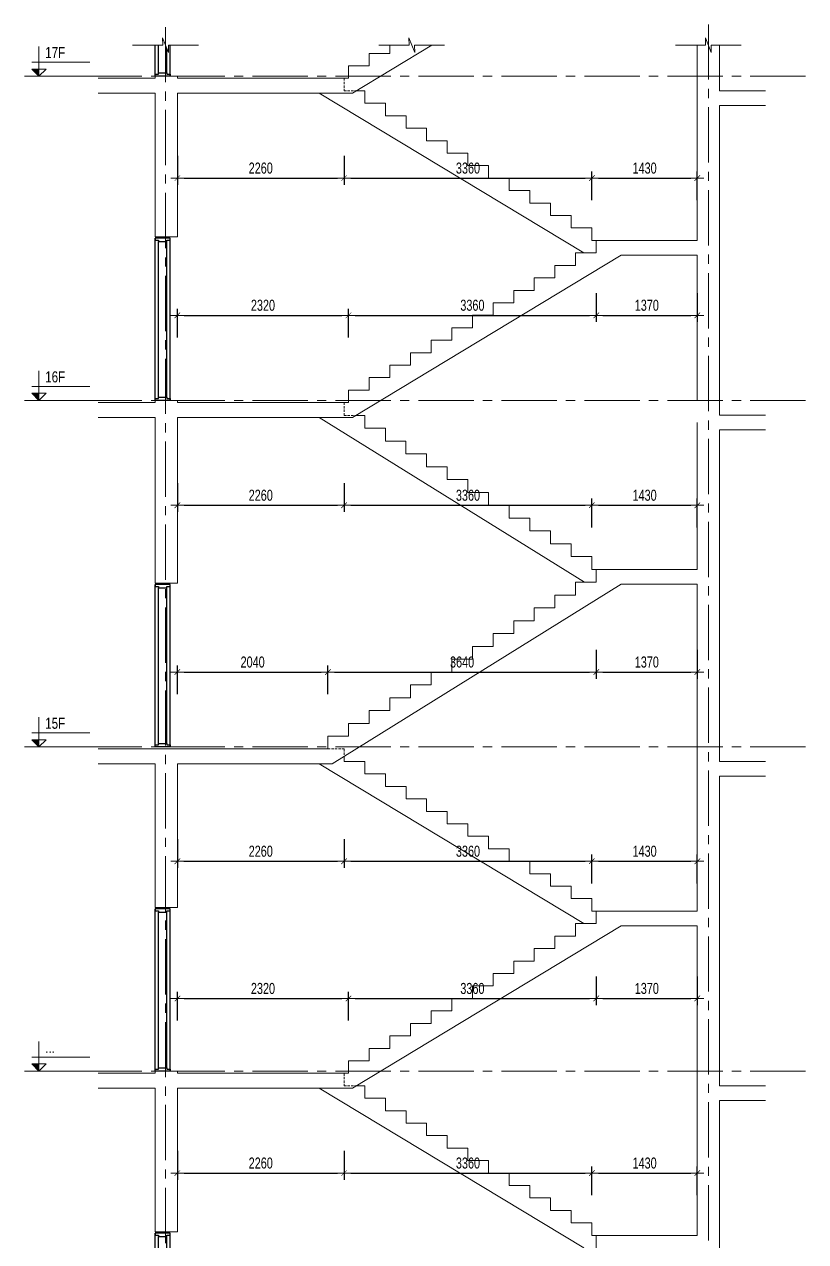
# Model space of a CAD drawing. Header units: millimetres. Extents: x -179076 to 254975, y -18667 to 296191.
# Drawn here: x 76581 to 87175, y 278674 to 295191 of the extents above; entities that cross this region are included whole.
import ezdxf

# ---------------------------------------------------------------- set-up
doc = ezdxf.new("R2010")
doc.units = ezdxf.units.MM
doc.linetypes.add('CENTER2', pattern=[1.125, 0.75, -0.125, 0.125, -0.125])
doc.linetypes.add('HIDDEN2', pattern=[4.7625, 3.175, -1.5875])
doc.layers.get('Defpoints').update_dxf_attribs({"color": 151, "lineweight": 9})
doc.layers.add('A-DOOR', color=4, linetype='Continuous')
doc.layers.add('DOOR', color=4, linetype='Continuous')
for name, color, linetype, lineweight in [('NDC_S_ANNO', 7, 'Continuous', 20), ('NDC_S_AXIS', 5, 'CENTER2', 13), ('NDC_S_CONTINUOUS', 3, 'Continuous', 20), ('NDC_S_DIM', 1, 'Continuous', 15), ('NDC_S_HIDDEN', 8, 'HIDDEN2', 13), ('NDC_S_SLAB', 2, 'Continuous', 20), ('NDC_S_SYMBOL', 1, 'Continuous', 15), ('NDC_S_TEXT SYMBOL', 7, 'Continuous', 20), ('NDC_S_VN TEXT', 7, 'Continuous', 20)]:
    doc.layers.add(name, color=color, linetype=linetype, lineweight=lineweight)
doc.styles.add('NDC_ANNO', font='', dxfattribs={"width": 0.8})
doc.styles.add('NDC_DIM', font='', dxfattribs={"width": 0.75})
doc.styles.get('NDC_ANNO').set_extended_font_data('Dotum')
doc.styles.get('NDC_DIM').set_extended_font_data('Dotum')
doc.dimstyles.new('NDC_dim_60', dxfattribs={"dimscale": 60, "dimtxt": 2.5, "dimasz": 1.5, "dimexe": 1.5, "dimexo": 2.5, "dimgap": 1, "dimtad": 1, "dimdec": 0, "dimzin": 0, "dimdsep": 46, "dimtxsty": 'NDC_DIM', "dimblk": 'DIMMARK', "dimcen": 0.09, "dimdle": 1.2, "dimclrd": 1, "dimclre": 1, "dimclrt": 3, "dimadec": 0, "dimazin": 0, "dimtfac": 1, "dimtdec": 0, "dimtix": 1, "dimtofl": 0, "dimtmove": 0, "dimatfit": 3, "dimfxl": 5, "dimfxlon": 1, "dimtolj": 1, "dimtzin": 0, "dimarcsym": 0})

# ---------------------------------------------------------------- blocks, each defined once
blk = doc.blocks.new('X-SECTION-2$0$X-SEC-DOO2')
at = {"layer": 'A-DOOR'}
for p, q in [((41976, 101972), (41976, 104172)), ((42021, 102017), (42021, 104127)), ((42131, 102017), (42131, 104127)), ((42176, 101972), (42176, 104172))]:
    blk.add_line(p, q, dxfattribs=at)
for points in [[(41976, 104172), (41976, 104147), (42021, 104147), (42021, 104127), (42131, 104127), (42131, 104147), (42176, 104147), (42176, 104172)], [(41976, 101972), (41976, 101997), (42021, 101997), (42021, 102017), (42131, 102017), (42131, 101997), (42176, 101997), (42176, 101972)]]:
    blk.add_lwpolyline(points, close=True, dxfattribs=at)
at = {"layer": 'Defpoints'}
blk.add_line((41976, 104192), (42176, 104192), dxfattribs=at)
blk = doc.blocks.new('kata_block_CT')
at = {"layer": 'NDC_S_ANNO'}
blk.add_hatch(color=3, dxfattribs=at).paths.add_polyline_path([(0, 1.6), (-1.61, 1.6), (0, 0)])
at = {"layer": 'NDC_S_ANNO', "ltscale": 50}
h = blk.add_hatch(dxfattribs=at)
h.set_pattern_fill('ANSI31', color=256, scale=1.406, style=0)
h.paths.add_polyline_path([(0, 1.6), (0, 0), (1.61, 1.6)])
for p, q in [((-1.59, 3.14), (11.47, 3.14)), ((11.56, 0), (-1.64, 0))]:
    blk.add_line(p, q, dxfattribs=at)
for points in [[(0, 6.69), (0, 0)], [(0, 0), (-1.61, 1.6), (0, 1.6)], [(0, 0), (1.61, 1.6), (0, 1.6)]]:
    blk.add_lwpolyline(points, dxfattribs=at)
at = {"layer": 'NDC_S_ANNO', "color": 8, "ltscale": 50}
blk.add_lwpolyline([(0, 0), (-1.61, 1.6), (0, 1.6)], dxfattribs=at)
at = {"layer": 'NDC_S_TEXT SYMBOL', "color": 3, "style": 'NDC_ANNO', "width": 0.8}
blk.add_attdef('CT', (1.41, 4.07), '', height=2.5, dxfattribs=at)
blk = doc.blocks.new('DIMMARK')
at = {"layer": 'NDC_S_DIM', "color": 1}
blk.add_line((-1.5, 0), (1, 0), dxfattribs=at)
at = {"layer": 'NDC_S_DIM', "color": 2, "const_width": 0.1}
blk.add_lwpolyline([(-0.42, -0.42), (0.42, 0.42)], dxfattribs=at)
blk = doc.blocks.new('*D472')
at = {"layer": 'Defpoints', "color": 0, "transparency": 16777216}
for p in [(78656, 280759), (80916, 280790), (80916, 279605)]:
    blk.add_point(p, dxfattribs=at)
at = {"layer": 'NDC_S_DIM', "color": 1, "lineweight": -2, "transparency": 16777216}
for p, q in [((78656, 279905), (78656, 279515)), ((80916, 279905), (80916, 279515)), ((78746, 279605), (80826, 279605))]:
    blk.add_line(p, q, dxfattribs=at)
at = {"layer": 'NDC_S_DIM', "color": 1, "lineweight": -2, "transparency": 16777216, "xscale": 90, "yscale": 90, "zscale": 90, "rotation": 180}
blk.add_blockref('DIMMARK', (78656, 279605), dxfattribs=at)
at = {"layer": 'NDC_S_DIM', "color": 1, "lineweight": -2, "transparency": 16777216, "xscale": 90, "yscale": 90, "zscale": 90}
blk.add_blockref('DIMMARK', (80916, 279605), dxfattribs=at)
at = {"layer": 'NDC_S_DIM', "color": 3, "transparency": 16777216, "insert": (79786, 279740), "char_height": 150, "attachment_point": 5, "style": 'NDC_DIM'}
blk.add_mtext('\\A1;2260', dxfattribs=at)
blk = doc.blocks.new('*D473')
at = {"layer": 'Defpoints', "color": 0, "transparency": 16777216}
for p in [(80916, 280790), (84276, 279605), (84276, 278759)]:
    blk.add_point(p, dxfattribs=at)
at = {"layer": 'NDC_S_DIM', "color": 1, "lineweight": -2, "transparency": 16777216}
for p, q in [((80916, 279905), (80916, 279515)), ((84276, 279305), (84276, 279695)), ((81006, 279605), (84186, 279605))]:
    blk.add_line(p, q, dxfattribs=at)
at = {"layer": 'NDC_S_DIM', "color": 1, "lineweight": -2, "transparency": 16777216, "xscale": 90, "yscale": 90, "zscale": 90, "rotation": 180}
blk.add_blockref('DIMMARK', (80916, 279605), dxfattribs=at)
at = {"layer": 'NDC_S_DIM', "color": 1, "lineweight": -2, "transparency": 16777216, "xscale": 90, "yscale": 90, "zscale": 90}
blk.add_blockref('DIMMARK', (84276, 279605), dxfattribs=at)
at = {"layer": 'NDC_S_DIM', "color": 3, "transparency": 16777216, "insert": (82596, 279740), "char_height": 150, "attachment_point": 5, "style": 'NDC_DIM'}
blk.add_mtext('\\A1;3360', dxfattribs=at)
blk = doc.blocks.new('*D474')
at = {"layer": 'Defpoints', "color": 0, "transparency": 16777216}
for p in [(85706, 279605), (84276, 278759), (85706, 278759)]:
    blk.add_point(p, dxfattribs=at)
at = {"layer": 'NDC_S_DIM', "color": 1, "lineweight": -2, "transparency": 16777216}
for p, q in [((84276, 279305), (84276, 279695)), ((85706, 279305), (85706, 279695)), ((84366, 279605), (85616, 279605))]:
    blk.add_line(p, q, dxfattribs=at)
at = {"layer": 'NDC_S_DIM', "color": 1, "lineweight": -2, "transparency": 16777216, "xscale": 90, "yscale": 90, "zscale": 90, "rotation": 180}
blk.add_blockref('DIMMARK', (84276, 279605), dxfattribs=at)
at = {"layer": 'NDC_S_DIM', "color": 1, "lineweight": -2, "transparency": 16777216, "xscale": 90, "yscale": 90, "zscale": 90}
blk.add_blockref('DIMMARK', (85706, 279605), dxfattribs=at)
at = {"layer": 'NDC_S_DIM', "color": 3, "transparency": 16777216, "insert": (84991, 279740), "char_height": 150, "attachment_point": 5, "style": 'NDC_DIM'}
blk.add_mtext('\\A1;1430', dxfattribs=at)
blk = doc.blocks.new('*D475')
at = {"layer": 'Defpoints', "color": 0, "transparency": 16777216}
for p in [(80976, 281974), (78656, 280959), (80976, 280959)]:
    blk.add_point(p, dxfattribs=at)
at = {"layer": 'NDC_S_DIM', "color": 1, "lineweight": -2, "transparency": 16777216}
for p, q in [((78656, 281674), (78656, 282064)), ((78746, 281974), (80886, 281974)), ((80976, 281674), (80976, 282064))]:
    blk.add_line(p, q, dxfattribs=at)
at = {"layer": 'NDC_S_DIM', "color": 1, "lineweight": -2, "transparency": 16777216, "xscale": 90, "yscale": 90, "zscale": 90, "rotation": 180}
blk.add_blockref('DIMMARK', (78656, 281974), dxfattribs=at)
at = {"layer": 'NDC_S_DIM', "color": 1, "lineweight": -2, "transparency": 16777216, "xscale": 90, "yscale": 90, "zscale": 90}
blk.add_blockref('DIMMARK', (80976, 281974), dxfattribs=at)
at = {"layer": 'NDC_S_DIM', "color": 3, "transparency": 16777216, "insert": (79816, 282109), "char_height": 150, "attachment_point": 5, "style": 'NDC_DIM'}
blk.add_mtext('\\A1;2320', dxfattribs=at)
blk = doc.blocks.new('*D476')
at = {"layer": 'Defpoints', "color": 0, "transparency": 16777216}
for p in [(84336, 282990), (84336, 281974), (80976, 280959)]:
    blk.add_point(p, dxfattribs=at)
at = {"layer": 'NDC_S_DIM', "color": 1, "lineweight": -2, "transparency": 16777216}
for p, q in [((84336, 282274), (84336, 281884)), ((80976, 281674), (80976, 282064)), ((81066, 281974), (84246, 281974))]:
    blk.add_line(p, q, dxfattribs=at)
at = {"layer": 'NDC_S_DIM', "color": 1, "lineweight": -2, "transparency": 16777216, "xscale": 90, "yscale": 90, "zscale": 90, "rotation": 180}
blk.add_blockref('DIMMARK', (80976, 281974), dxfattribs=at)
at = {"layer": 'NDC_S_DIM', "color": 1, "lineweight": -2, "transparency": 16777216, "xscale": 90, "yscale": 90, "zscale": 90}
blk.add_blockref('DIMMARK', (84336, 281974), dxfattribs=at)
at = {"layer": 'NDC_S_DIM', "color": 3, "transparency": 16777216, "insert": (82656, 282109), "char_height": 150, "attachment_point": 5, "style": 'NDC_DIM'}
blk.add_mtext('\\A1;3360', dxfattribs=at)
blk = doc.blocks.new('*D477')
at = {"layer": 'Defpoints', "color": 0, "transparency": 16777216}
for p in [(84336, 282990), (85706, 282959), (85706, 281974)]:
    blk.add_point(p, dxfattribs=at)
at = {"layer": 'NDC_S_DIM', "color": 1, "lineweight": -2, "transparency": 16777216}
for p, q in [((84336, 282274), (84336, 281884)), ((85706, 282274), (85706, 281884)), ((84426, 281974), (85616, 281974))]:
    blk.add_line(p, q, dxfattribs=at)
at = {"layer": 'NDC_S_DIM', "color": 1, "lineweight": -2, "transparency": 16777216, "xscale": 90, "yscale": 90, "zscale": 90, "rotation": 180}
blk.add_blockref('DIMMARK', (84336, 281974), dxfattribs=at)
at = {"layer": 'NDC_S_DIM', "color": 1, "lineweight": -2, "transparency": 16777216, "xscale": 90, "yscale": 90, "zscale": 90}
blk.add_blockref('DIMMARK', (85706, 281974), dxfattribs=at)
at = {"layer": 'NDC_S_DIM', "color": 3, "transparency": 16777216, "insert": (85021, 282109), "char_height": 150, "attachment_point": 5, "style": 'NDC_DIM'}
blk.add_mtext('\\A1;1370', dxfattribs=at)
blk = doc.blocks.new('*D478')
at = {"layer": 'Defpoints', "color": 0, "transparency": 16777216}
for p in [(78655, 285159), (80916, 285190), (80916, 283836)]:
    blk.add_point(p, dxfattribs=at)
at = {"layer": 'NDC_S_DIM', "color": 1, "lineweight": -2, "transparency": 16777216}
for p, q in [((78655, 284136), (78655, 283746)), ((80916, 284136), (80916, 283746)), ((78745, 283836), (80826, 283836))]:
    blk.add_line(p, q, dxfattribs=at)
at = {"layer": 'NDC_S_DIM', "color": 1, "lineweight": -2, "transparency": 16777216, "xscale": 90, "yscale": 90, "zscale": 90, "rotation": 180}
blk.add_blockref('DIMMARK', (78655, 283836), dxfattribs=at)
at = {"layer": 'NDC_S_DIM', "color": 1, "lineweight": -2, "transparency": 16777216, "xscale": 90, "yscale": 90, "zscale": 90}
blk.add_blockref('DIMMARK', (80916, 283836), dxfattribs=at)
at = {"layer": 'NDC_S_DIM', "color": 3, "transparency": 16777216, "insert": (79786, 283971), "char_height": 150, "attachment_point": 5, "style": 'NDC_DIM'}
blk.add_mtext('\\A1;2260', dxfattribs=at)
blk = doc.blocks.new('*D479')
at = {"layer": 'Defpoints', "color": 0, "transparency": 16777216}
for p in [(80916, 285190), (84276, 283836), (84276, 283159)]:
    blk.add_point(p, dxfattribs=at)
at = {"layer": 'NDC_S_DIM', "color": 1, "lineweight": -2, "transparency": 16777216}
for p, q in [((80916, 284136), (80916, 283746)), ((81006, 283836), (84186, 283836)), ((84276, 283536), (84276, 283926))]:
    blk.add_line(p, q, dxfattribs=at)
at = {"layer": 'NDC_S_DIM', "color": 1, "lineweight": -2, "transparency": 16777216, "xscale": 90, "yscale": 90, "zscale": 90, "rotation": 180}
blk.add_blockref('DIMMARK', (80916, 283836), dxfattribs=at)
at = {"layer": 'NDC_S_DIM', "color": 1, "lineweight": -2, "transparency": 16777216, "xscale": 90, "yscale": 90, "zscale": 90}
blk.add_blockref('DIMMARK', (84276, 283836), dxfattribs=at)
at = {"layer": 'NDC_S_DIM', "color": 3, "transparency": 16777216, "insert": (82596, 283971), "char_height": 150, "attachment_point": 5, "style": 'NDC_DIM'}
blk.add_mtext('\\A1;3360', dxfattribs=at)
blk = doc.blocks.new('*D480')
at = {"layer": 'Defpoints', "color": 0, "transparency": 16777216}
for p in [(85706, 283836), (84276, 283159), (85706, 283159)]:
    blk.add_point(p, dxfattribs=at)
at = {"layer": 'NDC_S_DIM', "color": 1, "lineweight": -2, "transparency": 16777216}
for p, q in [((84276, 283536), (84276, 283926)), ((84366, 283836), (85616, 283836)), ((85706, 283536), (85706, 283926))]:
    blk.add_line(p, q, dxfattribs=at)
at = {"layer": 'NDC_S_DIM', "color": 1, "lineweight": -2, "transparency": 16777216, "xscale": 90, "yscale": 90, "zscale": 90, "rotation": 180}
blk.add_blockref('DIMMARK', (84276, 283836), dxfattribs=at)
at = {"layer": 'NDC_S_DIM', "color": 1, "lineweight": -2, "transparency": 16777216, "xscale": 90, "yscale": 90, "zscale": 90}
blk.add_blockref('DIMMARK', (85706, 283836), dxfattribs=at)
at = {"layer": 'NDC_S_DIM', "color": 3, "transparency": 16777216, "insert": (84991, 283971), "char_height": 150, "attachment_point": 5, "style": 'NDC_DIM'}
blk.add_mtext('\\A1;1430', dxfattribs=at)
blk = doc.blocks.new('*D481')
at = {"layer": 'Defpoints', "color": 0, "transparency": 16777216}
for p in [(80696, 286403), (80696, 285359), (78656, 285159)]:
    blk.add_point(p, dxfattribs=at)
at = {"layer": 'NDC_S_DIM', "color": 1, "lineweight": -2, "transparency": 16777216}
for p, q in [((78656, 286103), (78656, 286493)), ((80696, 286103), (80696, 286493)), ((78746, 286403), (80606, 286403))]:
    blk.add_line(p, q, dxfattribs=at)
at = {"layer": 'NDC_S_DIM', "color": 1, "lineweight": -2, "transparency": 16777216, "xscale": 90, "yscale": 90, "zscale": 90, "rotation": 180}
blk.add_blockref('DIMMARK', (78656, 286403), dxfattribs=at)
at = {"layer": 'NDC_S_DIM', "color": 1, "lineweight": -2, "transparency": 16777216, "xscale": 90, "yscale": 90, "zscale": 90}
blk.add_blockref('DIMMARK', (80696, 286403), dxfattribs=at)
at = {"layer": 'NDC_S_DIM', "color": 3, "transparency": 16777216, "insert": (79676, 286538), "char_height": 150, "attachment_point": 5, "style": 'NDC_DIM'}
blk.add_mtext('\\A1;2040', dxfattribs=at)
blk = doc.blocks.new('*D482')
at = {"layer": 'Defpoints', "color": 0, "transparency": 16777216}
for p in [(84336, 287621), (84336, 286403), (80696, 285359)]:
    blk.add_point(p, dxfattribs=at)
at = {"layer": 'NDC_S_DIM', "color": 1, "lineweight": -2, "transparency": 16777216}
for p, q in [((84336, 286703), (84336, 286313)), ((80696, 286103), (80696, 286493)), ((80786, 286403), (84246, 286403))]:
    blk.add_line(p, q, dxfattribs=at)
at = {"layer": 'NDC_S_DIM', "color": 1, "lineweight": -2, "transparency": 16777216, "xscale": 90, "yscale": 90, "zscale": 90, "rotation": 180}
blk.add_blockref('DIMMARK', (80696, 286403), dxfattribs=at)
at = {"layer": 'NDC_S_DIM', "color": 1, "lineweight": -2, "transparency": 16777216, "xscale": 90, "yscale": 90, "zscale": 90}
blk.add_blockref('DIMMARK', (84336, 286403), dxfattribs=at)
at = {"layer": 'NDC_S_DIM', "color": 3, "transparency": 16777216, "insert": (82516, 286538), "char_height": 150, "attachment_point": 5, "style": 'NDC_DIM'}
blk.add_mtext('\\A1;3640', dxfattribs=at)
blk = doc.blocks.new('*D483')
at = {"layer": 'Defpoints', "color": 0, "transparency": 16777216}
for p in [(84336, 287621), (85706, 287595), (85706, 286403)]:
    blk.add_point(p, dxfattribs=at)
at = {"layer": 'NDC_S_DIM', "color": 1, "lineweight": -2, "transparency": 16777216}
for p, q in [((84336, 286703), (84336, 286313)), ((85706, 286703), (85706, 286313)), ((84426, 286403), (85616, 286403))]:
    blk.add_line(p, q, dxfattribs=at)
at = {"layer": 'NDC_S_DIM', "color": 1, "lineweight": -2, "transparency": 16777216, "xscale": 90, "yscale": 90, "zscale": 90, "rotation": 180}
blk.add_blockref('DIMMARK', (84336, 286403), dxfattribs=at)
at = {"layer": 'NDC_S_DIM', "color": 1, "lineweight": -2, "transparency": 16777216, "xscale": 90, "yscale": 90, "zscale": 90}
blk.add_blockref('DIMMARK', (85706, 286403), dxfattribs=at)
at = {"layer": 'NDC_S_DIM', "color": 3, "transparency": 16777216, "insert": (85021, 286538), "char_height": 150, "attachment_point": 5, "style": 'NDC_DIM'}
blk.add_mtext('\\A1;1370', dxfattribs=at)
blk = doc.blocks.new('*D484')
at = {"layer": 'Defpoints', "color": 0, "transparency": 16777216}
for p in [(80916, 290059), (78656, 289859), (80916, 288666)]:
    blk.add_point(p, dxfattribs=at)
at = {"layer": 'NDC_S_DIM', "color": 1, "lineweight": -2, "transparency": 16777216}
for p, q in [((78656, 288966), (78656, 288576)), ((80916, 288966), (80916, 288576)), ((78746, 288666), (80826, 288666))]:
    blk.add_line(p, q, dxfattribs=at)
at = {"layer": 'NDC_S_DIM', "color": 1, "lineweight": -2, "transparency": 16777216, "xscale": 90, "yscale": 90, "zscale": 90, "rotation": 180}
blk.add_blockref('DIMMARK', (78656, 288666), dxfattribs=at)
at = {"layer": 'NDC_S_DIM', "color": 1, "lineweight": -2, "transparency": 16777216, "xscale": 90, "yscale": 90, "zscale": 90}
blk.add_blockref('DIMMARK', (80916, 288666), dxfattribs=at)
at = {"layer": 'NDC_S_DIM', "color": 3, "transparency": 16777216, "insert": (79786, 288801), "char_height": 150, "attachment_point": 5, "style": 'NDC_DIM'}
blk.add_mtext('\\A1;2260', dxfattribs=at)
blk = doc.blocks.new('*D485')
at = {"layer": 'Defpoints', "color": 0, "transparency": 16777216}
for p in [(80916, 290059), (84276, 288666), (84276, 287795)]:
    blk.add_point(p, dxfattribs=at)
at = {"layer": 'NDC_S_DIM', "color": 1, "lineweight": -2, "transparency": 16777216}
for p, q in [((80916, 288966), (80916, 288576)), ((84276, 288366), (84276, 288756)), ((81006, 288666), (84186, 288666))]:
    blk.add_line(p, q, dxfattribs=at)
at = {"layer": 'NDC_S_DIM', "color": 1, "lineweight": -2, "transparency": 16777216, "xscale": 90, "yscale": 90, "zscale": 90, "rotation": 180}
blk.add_blockref('DIMMARK', (80916, 288666), dxfattribs=at)
at = {"layer": 'NDC_S_DIM', "color": 1, "lineweight": -2, "transparency": 16777216, "xscale": 90, "yscale": 90, "zscale": 90}
blk.add_blockref('DIMMARK', (84276, 288666), dxfattribs=at)
at = {"layer": 'NDC_S_DIM', "color": 3, "transparency": 16777216, "insert": (82596, 288801), "char_height": 150, "attachment_point": 5, "style": 'NDC_DIM'}
blk.add_mtext('\\A1;3360', dxfattribs=at)
blk = doc.blocks.new('*D486')
at = {"layer": 'Defpoints', "color": 0, "transparency": 16777216}
for p in [(85706, 288666), (84276, 287795), (85706, 287795)]:
    blk.add_point(p, dxfattribs=at)
at = {"layer": 'NDC_S_DIM', "color": 1, "lineweight": -2, "transparency": 16777216}
for p, q in [((84276, 288366), (84276, 288756)), ((85706, 288366), (85706, 288756)), ((84366, 288666), (85616, 288666))]:
    blk.add_line(p, q, dxfattribs=at)
at = {"layer": 'NDC_S_DIM', "color": 1, "lineweight": -2, "transparency": 16777216, "xscale": 90, "yscale": 90, "zscale": 90, "rotation": 180}
blk.add_blockref('DIMMARK', (84276, 288666), dxfattribs=at)
at = {"layer": 'NDC_S_DIM', "color": 1, "lineweight": -2, "transparency": 16777216, "xscale": 90, "yscale": 90, "zscale": 90}
blk.add_blockref('DIMMARK', (85706, 288666), dxfattribs=at)
at = {"layer": 'NDC_S_DIM', "color": 3, "transparency": 16777216, "insert": (84991, 288801), "char_height": 150, "attachment_point": 5, "style": 'NDC_DIM'}
blk.add_mtext('\\A1;1430', dxfattribs=at)
blk = doc.blocks.new('*D487')
at = {"layer": 'Defpoints', "color": 0, "transparency": 16777216}
for p in [(80976, 291243), (78656, 290059), (80976, 290059)]:
    blk.add_point(p, dxfattribs=at)
at = {"layer": 'NDC_S_DIM', "color": 1, "lineweight": -2, "transparency": 16777216}
for p, q in [((78656, 290943), (78656, 291333)), ((78746, 291243), (80886, 291243)), ((80976, 290943), (80976, 291333))]:
    blk.add_line(p, q, dxfattribs=at)
at = {"layer": 'NDC_S_DIM', "color": 1, "lineweight": -2, "transparency": 16777216, "xscale": 90, "yscale": 90, "zscale": 90, "rotation": 180}
blk.add_blockref('DIMMARK', (78656, 291243), dxfattribs=at)
at = {"layer": 'NDC_S_DIM', "color": 1, "lineweight": -2, "transparency": 16777216, "xscale": 90, "yscale": 90, "zscale": 90}
blk.add_blockref('DIMMARK', (80976, 291243), dxfattribs=at)
at = {"layer": 'NDC_S_DIM', "color": 3, "transparency": 16777216, "insert": (79816, 291379), "char_height": 150, "attachment_point": 5, "style": 'NDC_DIM'}
blk.add_mtext('\\A1;2320', dxfattribs=at)
blk = doc.blocks.new('*D488')
at = {"layer": 'Defpoints', "color": 0, "transparency": 16777216}
for p in [(84336, 292090), (84336, 291243), (80976, 290059)]:
    blk.add_point(p, dxfattribs=at)
at = {"layer": 'NDC_S_DIM', "color": 1, "lineweight": -2, "transparency": 16777216}
for p, q in [((84336, 291543), (84336, 291153)), ((80976, 290943), (80976, 291333)), ((81066, 291243), (84246, 291243))]:
    blk.add_line(p, q, dxfattribs=at)
at = {"layer": 'NDC_S_DIM', "color": 1, "lineweight": -2, "transparency": 16777216, "xscale": 90, "yscale": 90, "zscale": 90, "rotation": 180}
blk.add_blockref('DIMMARK', (80976, 291243), dxfattribs=at)
at = {"layer": 'NDC_S_DIM', "color": 1, "lineweight": -2, "transparency": 16777216, "xscale": 90, "yscale": 90, "zscale": 90}
blk.add_blockref('DIMMARK', (84336, 291243), dxfattribs=at)
at = {"layer": 'NDC_S_DIM', "color": 3, "transparency": 16777216, "insert": (82656, 291379), "char_height": 150, "attachment_point": 5, "style": 'NDC_DIM'}
blk.add_mtext('\\A1;3360', dxfattribs=at)
blk = doc.blocks.new('*D489')
at = {"layer": 'Defpoints', "color": 0, "transparency": 16777216}
for p in [(84336, 292090), (85706, 292059), (85706, 291243)]:
    blk.add_point(p, dxfattribs=at)
at = {"layer": 'NDC_S_DIM', "color": 1, "lineweight": -2, "transparency": 16777216}
for p, q in [((84336, 291543), (84336, 291153)), ((85706, 291543), (85706, 291153)), ((84426, 291243), (85616, 291243))]:
    blk.add_line(p, q, dxfattribs=at)
at = {"layer": 'NDC_S_DIM', "color": 1, "lineweight": -2, "transparency": 16777216, "xscale": 90, "yscale": 90, "zscale": 90, "rotation": 180}
blk.add_blockref('DIMMARK', (84336, 291243), dxfattribs=at)
at = {"layer": 'NDC_S_DIM', "color": 1, "lineweight": -2, "transparency": 16777216, "xscale": 90, "yscale": 90, "zscale": 90}
blk.add_blockref('DIMMARK', (85706, 291243), dxfattribs=at)
at = {"layer": 'NDC_S_DIM', "color": 3, "transparency": 16777216, "insert": (85021, 291379), "char_height": 150, "attachment_point": 5, "style": 'NDC_DIM'}
blk.add_mtext('\\A1;1370', dxfattribs=at)
blk = doc.blocks.new('*D490')
at = {"layer": 'Defpoints', "color": 0, "transparency": 16777216}
for p in [(78656, 294259), (80916, 294290), (80916, 293105)]:
    blk.add_point(p, dxfattribs=at)
at = {"layer": 'NDC_S_DIM', "color": 1, "lineweight": -2, "transparency": 16777216}
for p, q in [((78656, 293405), (78656, 293015)), ((80916, 293405), (80916, 293015)), ((78746, 293105), (80826, 293105))]:
    blk.add_line(p, q, dxfattribs=at)
at = {"layer": 'NDC_S_DIM', "color": 1, "lineweight": -2, "transparency": 16777216, "xscale": 90, "yscale": 90, "zscale": 90, "rotation": 180}
blk.add_blockref('DIMMARK', (78656, 293105), dxfattribs=at)
at = {"layer": 'NDC_S_DIM', "color": 1, "lineweight": -2, "transparency": 16777216, "xscale": 90, "yscale": 90, "zscale": 90}
blk.add_blockref('DIMMARK', (80916, 293105), dxfattribs=at)
at = {"layer": 'NDC_S_DIM', "color": 3, "transparency": 16777216, "insert": (79786, 293240), "char_height": 150, "attachment_point": 5, "style": 'NDC_DIM'}
blk.add_mtext('\\A1;2260', dxfattribs=at)
blk = doc.blocks.new('*D491')
at = {"layer": 'Defpoints', "color": 0, "transparency": 16777216}
for p in [(80916, 294290), (84276, 293105), (84276, 292259)]:
    blk.add_point(p, dxfattribs=at)
at = {"layer": 'NDC_S_DIM', "color": 1, "lineweight": -2, "transparency": 16777216}
for p, q in [((80916, 293405), (80916, 293015)), ((84276, 292805), (84276, 293195)), ((81006, 293105), (84186, 293105))]:
    blk.add_line(p, q, dxfattribs=at)
at = {"layer": 'NDC_S_DIM', "color": 1, "lineweight": -2, "transparency": 16777216, "xscale": 90, "yscale": 90, "zscale": 90, "rotation": 180}
blk.add_blockref('DIMMARK', (80916, 293105), dxfattribs=at)
at = {"layer": 'NDC_S_DIM', "color": 1, "lineweight": -2, "transparency": 16777216, "xscale": 90, "yscale": 90, "zscale": 90}
blk.add_blockref('DIMMARK', (84276, 293105), dxfattribs=at)
at = {"layer": 'NDC_S_DIM', "color": 3, "transparency": 16777216, "insert": (82596, 293240), "char_height": 150, "attachment_point": 5, "style": 'NDC_DIM'}
blk.add_mtext('\\A1;3360', dxfattribs=at)
blk = doc.blocks.new('*D492')
at = {"layer": 'Defpoints', "color": 0, "transparency": 16777216}
for p in [(85706, 293105), (84276, 292259), (85706, 292259)]:
    blk.add_point(p, dxfattribs=at)
at = {"layer": 'NDC_S_DIM', "color": 1, "lineweight": -2, "transparency": 16777216}
for p, q in [((84276, 292805), (84276, 293195)), ((85706, 292805), (85706, 293195)), ((84366, 293105), (85616, 293105))]:
    blk.add_line(p, q, dxfattribs=at)
at = {"layer": 'NDC_S_DIM', "color": 1, "lineweight": -2, "transparency": 16777216, "xscale": 90, "yscale": 90, "zscale": 90, "rotation": 180}
blk.add_blockref('DIMMARK', (84276, 293105), dxfattribs=at)
at = {"layer": 'NDC_S_DIM', "color": 1, "lineweight": -2, "transparency": 16777216, "xscale": 90, "yscale": 90, "zscale": 90}
blk.add_blockref('DIMMARK', (85706, 293105), dxfattribs=at)
at = {"layer": 'NDC_S_DIM', "color": 3, "transparency": 16777216, "insert": (84991, 293240), "char_height": 150, "attachment_point": 5, "style": 'NDC_DIM'}
blk.add_mtext('\\A1;1430', dxfattribs=at)

msp = doc.modelspace()

# ---------------------------------------------------------------- linework, layer by layer
at = {"layer": 'A-DOOR'}
for p, q in [((78355.7, 294488.9), (78355.7, 294907.2)), ((78400.7, 294533.9), (78400.7, 294907.2)), ((78510.7, 294533.9), (78510.7, 294869.9)), ((78555.7, 294488.9), (78555.7, 294907.2))]:
    msp.add_line(p, q, dxfattribs=at)
at = {"layer": 'A-DOOR', "elevation": 0}
msp.add_lwpolyline([(78355.7, 294488.9), (78355.7, 294513.9), (78400.7, 294513.9), (78400.7, 294533.9), (78510.7, 294533.9), (78510.7, 294513.9), (78555.7, 294513.9), (78555.7, 294488.9)], close=True, dxfattribs=at)
at = {"layer": 'NDC_S_AXIS', "ltscale": 1000}
for p, q in [((85855.7, 295191.3), (85855.7, 264206.3)), ((78495.7, 295154.6), (78495.7, 264206.3))]:
    msp.add_line(p, q, dxfattribs=at)
for points in [[(87174.6, 294488.9), (76580.7, 294488.9)], [(87174.6, 290088.9), (76580.7, 290088.9)], [(87174.6, 285388.9), (76580.7, 285388.9)], [(87174.6, 280988.9), (76580.7, 280988.9)]]:
    msp.add_lwpolyline(points, dxfattribs=at)
at = {"layer": 'NDC_S_CONTINUOUS'}
for p, q in [((84169, 292089.6), (80579.9, 294258.9, 0)), ((84176.7, 287620.9), (80578.3, 289858.9)), ((84169, 282989.6), (80579.9, 285158.9)), ((84169, 278589.6), (80579.9, 280758.9))]:
    msp.add_line(p, q, dxfattribs=at)
at = {"layer": 'NDC_S_CONTINUOUS', "elevation": 0}
msp.add_lwpolyline([(84335.7, 292258.9), (84275.7, 292258.9), (84275.7, 292428.1), (83995.7, 292428.1), (83995.7, 292597.3), (83715.7, 292597.3), (83715.7, 292766.6), (83435.7, 292766.6), (83435.7, 292935.8), (83155.7, 292935.8), (83155.7, 293105), (82875.7, 293105), (82875.7, 293274.2), (82595.7, 293274.2), (82595.7, 293443.5), (82315.7, 293443.5), (82315.7, 293612.7), (82035.7, 293612.7), (82035.7, 293781.9), (81755.7, 293781.9), (81755.7, 293951.2), (81475.7, 293951.2), (81475.7, 294120.4), (81195.7, 294120.4), (81195.7, 294289.6), (81082.3, 294289.6)], dxfattribs=at)
at = {"layer": 'NDC_S_CONTINUOUS'}
for points in [[(84335.7, 287794.9), (84275.7, 287794.9), (84275.7, 287969), (83995.7, 287969), (83995.7, 288143.2), (83715.6, 288143.2), (83715.6, 288317.3), (83435.6, 288317.3), (83435.6, 288491.5), (83155.6, 288491.5), (83155.6, 288665.6), (82875.6, 288665.6), (82875.6, 288839.8), (82595.6, 288839.8), (82595.6, 289013.9), (82315.5, 289013.9), (82315.5, 289188.1), (82035.5, 289188.1), (82035.5, 289362.2), (81755.5, 289362.2), (81755.5, 289536.4), (81475.5, 289536.4), (81475.5, 289710.6), (81195.5, 289710.6), (81195.5, 289884.7), (81074.2, 289884.7)], [(84335.7, 283158.9), (84275.7, 283158.9), (84275.7, 283328.1), (83995.7, 283328.1), (83995.7, 283497.3), (83715.7, 283497.3), (83715.7, 283666.6), (83435.7, 283666.6), (83435.7, 283835.8), (83155.7, 283835.8), (83155.7, 284005), (82875.7, 284005), (82875.7, 284174.2), (82595.7, 284174.2), (82595.7, 284343.5), (82315.7, 284343.5), (82315.7, 284512.7), (82035.7, 284512.7), (82035.7, 284681.9), (81755.7, 284681.9), (81755.7, 284851.2), (81475.7, 284851.2), (81475.7, 285020.4), (81195.7, 285020.4), (81195.7, 285189.6), (80915.7, 285189.6), (80915.7, 285260.1)], [(84335.7, 278758.9), (84275.7, 278758.9), (84275.7, 278928.1), (83995.7, 278928.1), (83995.7, 279097.3), (83715.7, 279097.3), (83715.7, 279266.6), (83435.7, 279266.6), (83435.7, 279435.8), (83155.7, 279435.8), (83155.7, 279605), (82875.7, 279605), (82875.7, 279774.2), (82595.7, 279774.2), (82595.7, 279943.5), (82315.7, 279943.5), (82315.7, 280112.7), (82035.7, 280112.7), (82035.7, 280281.9), (81755.7, 280281.9), (81755.7, 280451.2), (81475.7, 280451.2), (81475.7, 280620.4), (81195.7, 280620.4), (81195.7, 280789.6), (81082.3, 280789.6)]]:
    msp.add_lwpolyline(points, dxfattribs=at)
at = {"layer": 'NDC_S_HIDDEN', "ltscale": 10, "elevation": 0}
msp.add_lwpolyline([(80915.7, 294458.9), (80915.7, 294289.6), (81082.3, 294289.6)], dxfattribs=at)
at = {"layer": 'NDC_S_HIDDEN', "ltscale": 10}
for points in [[(80915.7, 290058.9), (80915.7, 289884.7), (81082.3, 289884.7)], [(80695.7, 285358.9), (80915.7, 285358.9), (80915.7, 285260.1)], [(80915.7, 280956.3), (80915.7, 280789.6), (81082.3, 280789.6)]]:
    msp.add_lwpolyline(points, dxfattribs=at)
at = {"layer": 'NDC_S_SLAB'}
for p, q in [((82104.2, 294907.2), (81031.4, 294258.9)), ((85705.7, 294907.2), (85705.7, 294488.9)), ((86005.7, 294907.2), (86005.7, 294288.9)), ((78355.7, 294488.9), (78355.7, 294458.9)), ((78355.7, 294488.9), (78655.7, 294488.9)), ((78655.7, 294488.9), (78655.7, 294458.9)), ((85705.7, 294488.9), (85705.7, 292258.9)), ((78355.7, 294258.9), (77580.7, 294258.9)), ((78355.7, 294258.9), (78355.7, 292308.9)), ((78655.7, 294258.9), (78655.7, 292308.9)), ((81031.4, 294258.9), (78655.7, 294258.9)), ((86631.2, 294088.9), (86005.7, 294088.9)), ((86005.7, 294088.9), (86005.7, 289888.9)), ((78355.7, 292308.9), (78655.7, 292308.9)), ((84671.4, 292058.9), (81031.4, 289858.9)), ((84671.4, 292058.9), (85705.7, 292058.9)), ((85705.7, 292058.9), (85705.7, 290088.9)), ((78355.7, 290088.9), (78355.7, 290058.9)), ((78355.7, 290088.9), (78655.7, 290088.9)), ((78655.7, 290088.9), (78655.7, 290058.9)), ((78355.7, 289858.9), (77580.7, 289858.9)), ((78355.7, 287608.9), (78355.7, 289858.9)), ((78655.7, 289858.9), (78655.7, 287608.9)), ((81031.4, 289858.9), (78655.7, 289858.9)), ((86631.2, 289688.9), (86005.7, 289688.9)), ((86005.7, 289688.9), (86005.7, 285188.9)), ((78655.7, 287608.9), (78355.7, 287608.9)), ((85705.7, 285388.9), (85705.7, 283158.9)), ((78355.7, 285158.9), (77580.7, 285158.9)), ((78355.7, 283208.9), (78355.7, 285158.9)), ((78655.7, 283208.9), (78655.7, 285158.9)), ((86631.2, 284988.9), (86005.7, 284988.9)), ((86005.7, 284988.9), (86005.7, 280788.9)), ((78355.7, 283208.9), (78655.7, 283208.9)), ((84671.4, 282958.9), (81031.4, 280758.9)), ((84671.4, 282958.9), (85705.7, 282958.9)), ((85705.7, 282958.9), (85705.7, 280988.9)), ((78355.7, 280958.9), (78355.7, 280988.9)), ((78355.7, 280988.9), (78655.7, 280988.9)), ((78655.7, 280958.9), (78655.7, 280988.9)), ((85705.7, 280988.9), (85705.7, 278758.9)), ((78355.7, 280758.9), (77580.7, 280758.9)), ((81031.4, 280758.9), (78655.7, 280758.9)), ((86631.2, 280588.9), (86005.7, 280588.9)), ((86005.7, 280588.9), (86005.7, 276388.9))]:
    msp.add_line(p, q, dxfattribs=at)
for points in [[(78655.7, 294458.9), (80975.7, 294458.9), (80975.7, 294628.1), (81255.7, 294628.1), (81255.7, 294797.3), (81535.7, 294797.3), (81535.7, 294907.2)], [(77580.7, 294458.9), (78355.7, 294458.9)], [(86631.2, 294288.9), (86005.7, 294288.9)], [(78655.7, 290058.9), (80975.7, 290058.9), (80975.7, 290228.1), (81255.7, 290228.1), (81255.7, 290397.3), (81535.7, 290397.3), (81535.7, 290566.6), (81815.7, 290566.6), (81815.7, 290735.8), (82095.7, 290735.8), (82095.7, 290905), (82375.7, 290905), (82375.7, 291074.2), (82655.7, 291074.2), (82655.7, 291243.5), (82935.7, 291243.5), (82935.7, 291412.7), (83215.7, 291412.7), (83215.7, 291581.9), (83495.7, 291581.9), (83495.7, 291751.2), (83775.7, 291751.2), (83775.7, 291920.4), (84055.7, 291920.4), (84055.7, 292089.6), (84335.7, 292089.6), (84335.7, 292258.9), (85705.7, 292258.9)], [(77580.7, 290058.9), (78355.7, 290058.9)], [(86631.2, 289888.9), (86005.7, 289888.9)], [(77580.7, 285358.9), (80695.7, 285358.9), (80695.7, 285532.9), (80975.7, 285532.9), (80975.7, 285706.9), (81255.7, 285706.9), (81255.7, 285880.9), (81535.7, 285880.9), (81535.7, 286054.9), (81815.7, 286054.9), (81815.7, 286228.9), (82095.7, 286228.9), (82095.7, 286402.9), (82375.7, 286402.9), (82375.7, 286576.9), (82655.7, 286576.9), (82655.7, 286750.9), (82935.7, 286750.9), (82935.7, 286924.9), (83215.7, 286924.9), (83215.7, 287098.9), (83495.7, 287098.9), (83495.7, 287272.9), (83775.7, 287272.9), (83775.7, 287446.9), (84055.7, 287446.9), (84055.7, 287620.9), (84335.7, 287620.9), (84335.7, 287794.9), (85705.7, 287794.9), (85705.7, 289788.9)], [(78655.4, 285158.9), (80752.8, 285158.9), (84672.8, 287594.9), (85705.7, 287594.9), (85705.7, 285388.9)], [(86631.2, 285188.9), (86005.7, 285188.9)], [(78655.7, 280958.9), (80975.7, 280958.9), (80975.7, 281128.1), (81255.7, 281128.1), (81255.7, 281297.3), (81535.7, 281297.3), (81535.7, 281466.6), (81815.7, 281466.6), (81815.7, 281635.8), (82095.7, 281635.8), (82095.7, 281805), (82375.7, 281805), (82375.7, 281974.2), (82655.7, 281974.2), (82655.7, 282143.5), (82935.7, 282143.5), (82935.7, 282312.7), (83215.7, 282312.7), (83215.7, 282481.9), (83495.7, 282481.9), (83495.7, 282651.2), (83775.7, 282651.2), (83775.7, 282820.4), (84055.7, 282820.4), (84055.7, 282989.6), (84335.7, 282989.6), (84335.7, 283158.9), (85705.7, 283158.9)], [(77580.7, 280958.9), (78355.7, 280958.9)], [(77580.7, 280958.9), (78355.7, 280958.9)], [(78655.7, 280758.9), (78655.7, 278808.9), (78355.7, 278808.9), (78355.7, 280758.9)], [(86631.2, 280788.9), (86005.7, 280788.9)], [(84335.7, 278589.6), (84335.7, 278758.9), (85705.7, 278758.9)]]:
    msp.add_lwpolyline(points, dxfattribs=at)
at = {"layer": 'NDC_S_SYMBOL', "elevation": 0}
for points in [[(78048.3, 294907.2), (78457.9, 294907.2), (78455.7, 295007.2), (78535.7, 294807.2), (78533.6, 294907.2), (78939.9, 294907.2)], [(81387.3, 294907.2), (81796.9, 294907.2), (81794.8, 295007.2), (81874.8, 294807.2), (81872.6, 294907.2), (82278.9, 294907.2)], [(85408.2, 294907.2), (85817.8, 294907.2), (85815.7, 295007.2), (85895.7, 294807.2), (85893.5, 294907.2), (86299.8, 294907.2)]]:
    msp.add_lwpolyline(points, dxfattribs=at)

# ---------------------------------------------------------------- block references
at = {"layer": 'DOOR'}
for p in [(36380.1, 188117), (36380.1, 183417), (36380.1, 179017), (36380.1, 174617)]:
    msp.add_blockref('X-SECTION-2$0$X-SEC-DOO2', p, dxfattribs=at)
at = {"layer": 'NDC_S_VN TEXT', "xscale": 60, "yscale": 60, "zscale": 60}
for p, values in [((76779.1, 294488.9), {'CT': '17F'}), ((76779.1, 290088.9), {'CT': '16F'}), ((76779.1, 285388.9), {'CT': '15F'}), ((76779.1, 280988.9), {'CT': '...'})]:
    msp.add_blockref('kata_block_CT', p, dxfattribs=at).add_auto_attribs(values)

# ---------------------------------------------------------------- dimensions: what is measured, and where the dimension line sits
at = {"layer": 'NDC_S_DIM'}
for base, p1, p2, picture, middle in [((80915.7, 293105), (78655.7, 294258.9), (80915.7, 294289.6), '*D490', (79785.7, 293240.1)), ((80975.7, 291243.5), (78655.7, 290058.9), (80975.7, 290058.9), '*D487', (79815.7, 291378.6)), ((80915.7, 288665.6), (78655.7, 289858.9), (80915.7, 290058.9), '*D484', (79785.7, 288800.7)), ((80695.7, 286402.9), (78655.7, 285158.9), (80695.7, 285358.9), '*D481', (79675.7, 286538)), ((80915.7, 283835.8), (78655.4, 285158.9), (80915.7, 285189.6), '*D478', (79785.6, 283970.9)), ((80975.7, 281974.2), (78655.7, 280958.9), (80975.7, 280958.9), '*D475', (79815.7, 282109.4)), ((80915.7, 279605), (78655.7, 280758.9), (80915.7, 280789.6), '*D472', (79785.7, 279740.1))]:
    dim = msp.add_linear_dim(base=base, p1=p1, p2=p2, dimstyle='NDC_dim_60', dxfattribs=at)
    dim.commit()
    dim.dimension.update_dxf_attribs({"geometry": picture, "text_midpoint": middle})
for base, p1, p2, picture, middle in [((84275.7, 293105), (80915.7, 294289.6), (84275.7, 292258.9), '*D491', (82595.7, 293240.1)), ((85705.7, 293105), (84275.7, 292258.9), (85705.7, 292258.9), '*D492', (84990.7, 293240.1)), ((84335.7, 291243.5), (80975.7, 290058.9), (84335.7, 292089.6), '*D488', (82655.7, 291378.6)), ((85705.7, 291243.5), (84335.7, 292089.6), (85705.7, 292058.9), '*D489', (85020.7, 291378.6)), ((84275.7, 288665.6), (80915.7, 290058.9), (84275.7, 287794.9), '*D485', (82595.7, 288800.7)), ((85705.7, 288665.6), (84275.7, 287794.9), (85705.7, 287794.9), '*D486', (84990.7, 288800.7)), ((84335.7, 286402.9), (80695.7, 285358.9), (84335.7, 287620.9), '*D482', (82515.7, 286538)), ((85705.7, 286402.9), (84335.7, 287620.9), (85705.7, 287594.9), '*D483', (85020.7, 286538)), ((84275.7, 283835.8), (80915.7, 285189.6), (84275.7, 283158.9), '*D479', (82595.7, 283970.9)), ((85705.7, 283835.8), (84275.7, 283158.9), (85705.7, 283158.9), '*D480', (84990.7, 283970.9)), ((84335.7, 281974.2), (80975.7, 280958.9), (84335.7, 282989.6), '*D476', (82655.7, 282109.4)), ((85705.7, 281974.2), (84335.7, 282989.6), (85705.7, 282958.9), '*D477', (85020.7, 282109.4)), ((84275.7, 279605), (80915.7, 280789.6), (84275.7, 278758.9), '*D473', (82595.7, 279740.1)), ((85705.7, 279605), (84275.7, 278758.9), (85705.7, 278758.9), '*D474', (84990.7, 279740.1))]:
    dim = msp.add_linear_dim(base=base, p1=p1, p2=p2, dimstyle='NDC_dim_60', override={"dimtmove": 1}, dxfattribs=at)
    dim.commit()
    dim.dimension.update_dxf_attribs({"geometry": picture, "text_midpoint": middle})

doc.saveas('drawing.dxf')
